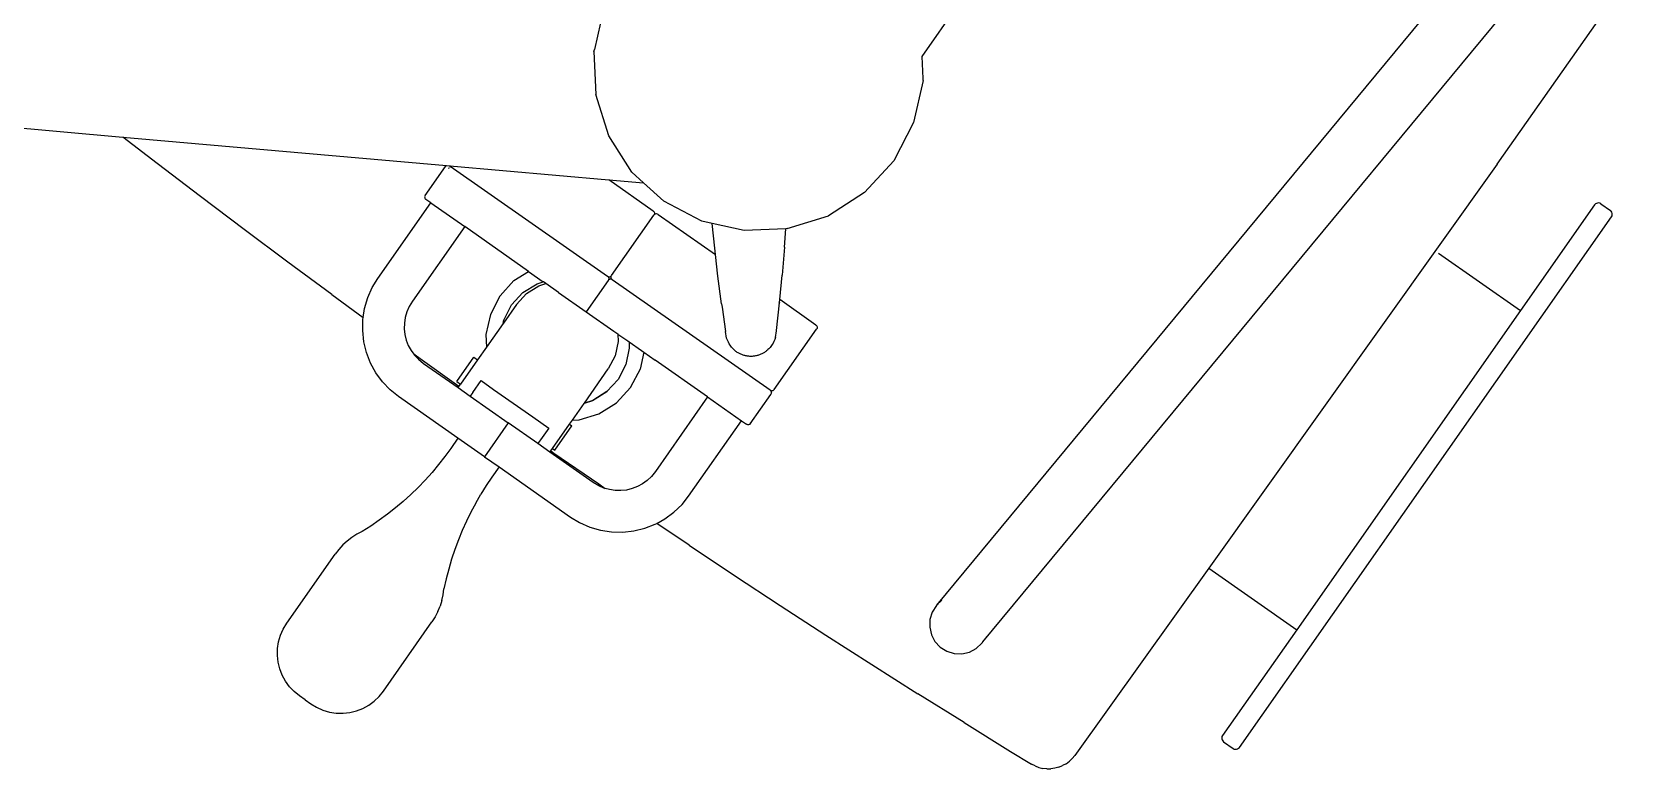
# Model space of a CAD drawing. Header units: metres. Extents: x 141303 to 146299, y 125960 to 127091.
# Drawn here: x 144686.899 to 144687.548, y 126056.375 to 126056.672 of the extents above; entities that cross this region are included whole.
import ezdxf

# ---------------------------------------------------------------- set-up
doc = ezdxf.new("R2010")
doc.units = ezdxf.units.M
doc.header["$MEASUREMENT"] = 0
doc.layers.add('Edges', color=7, linetype='Continuous')
doc.layers.add('FURNITURE', color=6, linetype='Continuous')
doc.layers.get('0').off()

# ---------------------------------------------------------------- blocks, each defined once
blk = doc.blocks.new('Mobile C-Arm X-Ray Machine pl')
for p, q in [((2.74338, 2.82406), (2.73038, 2.82406)), ((2.74538, 2.82406), (2.77038, 2.82406)), ((2.73125, 2.75679), (2.74338, 2.75677)), ((2.74538, 2.75677), (2.77038, 2.75677))]:
    blk.add_line(p, q)
at = {"layer": 'Edges'}
for p, q in [((2.64487, 3.06262), (2.68879, 2.98653)), ((2.68811, 2.97187), (2.68879, 2.98653)), ((2.68879, 2.98653), (2.7438, 2.89125)), ((2.68735, 2.9534), (2.68811, 2.97187)), ((2.68669, 2.93493), (2.68735, 2.9534)), ((2.68613, 2.91646), (2.68669, 2.93493)), ((2.68567, 2.89798), (2.68613, 2.91646)), ((2.68567, 2.89798), (2.68542, 2.88476)), ((2.73067, 2.89106), (2.73051, 2.89085)), ((2.73088, 2.89122), (2.73067, 2.89106)), ((2.73112, 2.89132), (2.73088, 2.89122)), ((2.73138, 2.89135), (2.73112, 2.89132)), ((2.73138, 2.89135), (2.74338, 2.89135)), ((2.74338, 2.89135), (2.74364, 2.89132)), ((2.74364, 2.89132), (2.7438, 2.89125)), ((2.7438, 2.89125), (2.74438, 2.89026)), ((2.68542, 2.88476), (2.68827, 2.88617)), ((2.68827, 2.88617), (2.69186, 2.88738)), ((2.69186, 2.88738), (2.69557, 2.88812)), ((2.69557, 2.88812), (2.69913, 2.88835)), ((2.69913, 2.88835), (2.73038, 2.88835)), ((2.73041, 2.89061), (2.73038, 2.89035)), ((2.73038, 2.88835), (2.73038, 2.89035)), ((2.73038, 2.88835), (2.73038, 2.87431)), ((2.73051, 2.89085), (2.73041, 2.89061)), ((2.74364, 2.89006), (2.74338, 2.89006)), ((2.74438, 2.89006), (2.74388, 2.89006)), ((2.74438, 2.89026), (2.74438, 2.89006)), ((2.74438, 2.89026), (2.77138, 2.84349)), ((2.74441, 2.89006), (2.74438, 2.89006)), ((2.74438, 2.89006), (2.74438, 2.82506)), ((2.67888, 2.87989), (2.68173, 2.88239)), ((2.68173, 2.88239), (2.68487, 2.88449)), ((2.68487, 2.88449), (2.68542, 2.88476)), ((2.68542, 2.88476), (2.68542, 2.88467)), ((2.67427, 2.87389), (2.67638, 2.87704)), ((2.67638, 2.87704), (2.67888, 2.87989)), ((2.81758, 2.87809), (2.80475, 2.87279)), ((2.67138, 2.86691), (2.6726, 2.87049)), ((2.6726, 2.87049), (2.67427, 2.87389)), ((2.68883, 2.86994), (2.68754, 2.86847)), ((2.69029, 2.87122), (2.68883, 2.86994)), ((2.69191, 2.8723), (2.69029, 2.87122)), ((2.69366, 2.87316), (2.69191, 2.8723)), ((2.6955, 2.87379), (2.69366, 2.87316)), ((2.69741, 2.87417), (2.6955, 2.87379)), ((2.69959, 2.87431), (2.69741, 2.87417)), ((2.73038, 2.87431), (2.69959, 2.87431)), ((2.73038, 2.84789), (2.73038, 2.87431)), ((2.80414, 2.87254), (2.79251, 2.86361)), ((2.80414, 2.87254), (2.80475, 2.87279)), ((2.80472, 2.87285), (2.80475, 2.87279)), ((2.67064, 2.86319), (2.67138, 2.86691)), ((2.6856, 2.86511), (2.6851, 2.86363)), ((2.68646, 2.86685), (2.6856, 2.86511)), ((2.68754, 2.86847), (2.68646, 2.86685)), ((2.67041, 2.85964), (2.67064, 2.86319)), ((2.67041, 2.83504), (2.67041, 2.85964)), ((2.6846, 2.86135), (2.68445, 2.85918)), ((2.68445, 2.85918), (2.68445, 2.84483)), ((2.68498, 2.86326), (2.6846, 2.86135)), ((2.68493, 2.84483), (2.68507, 2.86102)), ((2.6851, 2.86363), (2.68498, 2.86326)), ((2.68507, 2.86102), (2.6851, 2.86363)), ((2.78362, 2.85203), (2.79251, 2.86361)), ((2.7046, 2.84744), (2.70123, 2.84483)), ((2.71104, 2.85014), (2.7046, 2.84744)), ((2.71795, 2.85106), (2.71104, 2.85014)), ((2.71802, 2.85105), (2.71795, 2.85106)), ((2.71802, 2.85105), (2.7181, 2.85106)), ((2.7181, 2.85106), (2.725, 2.85014)), ((2.725, 2.85014), (2.73038, 2.84789)), ((2.73038, 2.84789), (2.73038, 2.84179)), ((2.77803, 2.83854), (2.78362, 2.85203)), ((2.5733, 2.84136), (2.57504, 2.84289)), ((2.57504, 2.84289), (2.57696, 2.84417)), ((2.57696, 2.84417), (2.57904, 2.84519)), ((2.57904, 2.84519), (2.58123, 2.84594)), ((2.58123, 2.84594), (2.58349, 2.84639)), ((2.58349, 2.84639), (2.5858, 2.84654)), ((2.5858, 2.84654), (2.61442, 2.84654)), ((2.61642, 2.84645), (2.61442, 2.84654)), ((2.61841, 2.84619), (2.61642, 2.84645)), ((2.62036, 2.84575), (2.61841, 2.84619)), ((2.62227, 2.84515), (2.62036, 2.84575)), ((2.62413, 2.84438), (2.62227, 2.84515)), ((2.6259, 2.84346), (2.62413, 2.84438)), ((2.62909, 2.84213), (2.6259, 2.84346)), ((2.63233, 2.84091), (2.62909, 2.84213)), ((2.68445, 2.84483), (2.68445, 2.83983)), ((2.68445, 2.84483), (2.68493, 2.84483)), ((2.68493, 2.84483), (2.68594, 2.84483)), ((2.68594, 2.84639), (2.68594, 2.84483)), ((2.68594, 2.84639), (2.69594, 2.84639)), ((2.69594, 2.84483), (2.68594, 2.84483)), ((2.69594, 2.84639), (2.69594, 2.84483)), ((2.70123, 2.84483), (2.69594, 2.84483)), ((2.71101, 2.84483), (2.70123, 2.84483)), ((2.71101, 2.84483), (2.71217, 2.84531)), ((2.71116, 2.84483), (2.71101, 2.84483)), ((2.71116, 2.84483), (2.71232, 2.84531)), ((2.71887, 2.84483), (2.71116, 2.84483)), ((2.71217, 2.84531), (2.71232, 2.84531)), ((2.71232, 2.84531), (2.71779, 2.84606)), ((2.71779, 2.84606), (2.72342, 2.84531)), ((2.71887, 2.84483), (2.72379, 2.84418)), ((2.72342, 2.84531), (2.72867, 2.84311)), ((2.72379, 2.84418), (2.72837, 2.84228)), ((2.72837, 2.84228), (2.73038, 2.84074)), ((2.72867, 2.84311), (2.73038, 2.84179)), ((2.77138, 2.84349), (2.77732, 2.83319)), ((2.77138, 2.82506), (2.77138, 2.84349)), ((2.56947, 2.83563), (2.57049, 2.8377)), ((2.57049, 2.8377), (2.57178, 2.83962)), ((2.57178, 2.83962), (2.5733, 2.84136)), ((2.6356, 2.8398), (2.63233, 2.84091)), ((2.63891, 2.83881), (2.6356, 2.8398)), ((2.64225, 2.83793), (2.63891, 2.83881)), ((2.64562, 2.83716), (2.64225, 2.83793)), ((2.64902, 2.83652), (2.64562, 2.83716)), ((2.65243, 2.83599), (2.64902, 2.83652)), ((2.68445, 2.83983), (2.68445, 2.82406)), ((2.68491, 2.83983), (2.68445, 2.83983)), ((2.68594, 2.83983), (2.68491, 2.83983)), ((2.68594, 2.83983), (2.69087, 2.83983)), ((2.69087, 2.83983), (2.69087, 2.83468)), ((2.73041, 2.84176), (2.73038, 2.84179)), ((2.73038, 2.84127), (2.73041, 2.84176)), ((2.73038, 2.84074), (2.73038, 2.84127)), ((2.73041, 2.84072), (2.73038, 2.84074)), ((2.73038, 2.83554), (2.73041, 2.84072)), ((2.77732, 2.83319), (2.77803, 2.83854)), ((2.56813, 2.82886), (2.56828, 2.83117)), ((2.56828, 2.83117), (2.56873, 2.83344)), ((2.56873, 2.83344), (2.56947, 2.83563)), ((2.65586, 2.83557), (2.65243, 2.83599)), ((2.6593, 2.83528), (2.65586, 2.83557)), ((2.66276, 2.8351), (2.6593, 2.83528)), ((2.66621, 2.83504), (2.66276, 2.8351)), ((2.67041, 2.83504), (2.66621, 2.83504)), ((2.67041, 2.82406), (2.67041, 2.83504)), ((2.69087, 2.83468), (2.69087, 2.8184)), ((2.73038, 2.83554), (2.73038, 2.81258)), ((2.77612, 2.82406), (2.77732, 2.83319)), ((2.56813, 2.82654), (2.56813, 2.82886)), ((2.56813, 2.82654), (2.56813, 2.82421)), ((2.56813, 2.82421), (2.56828, 2.82191)), ((2.56828, 2.82191), (2.56873, 2.81964)), ((2.67041, 2.82406), (2.67041, 2.81804)), ((2.68445, 2.82406), (2.67041, 2.82406)), ((2.68445, 2.81183), (2.68445, 2.82406)), ((2.74364, 2.8241), (2.74338, 2.82406)), ((2.74364, 2.82403), (2.74338, 2.82406)), ((2.74388, 2.8242), (2.74364, 2.8241)), ((2.74388, 2.82393), (2.74364, 2.82403)), ((2.74408, 2.82435), (2.74388, 2.8242)), ((2.74408, 2.82377), (2.74388, 2.82393)), ((2.74424, 2.82456), (2.74408, 2.82435)), ((2.74424, 2.82356), (2.74408, 2.82377)), ((2.74434, 2.8248), (2.74424, 2.82456)), ((2.74434, 2.82332), (2.74424, 2.82356)), ((2.74438, 2.82506), (2.74434, 2.8248)), ((2.74438, 2.82306), (2.74434, 2.82332)), ((2.74438, 2.82506), (2.74441, 2.8248)), ((2.74438, 2.82306), (2.74441, 2.82332)), ((2.74438, 2.75777), (2.74438, 2.82306)), ((2.74441, 2.8248), (2.74451, 2.82456)), ((2.74441, 2.82332), (2.74451, 2.82356)), ((2.74451, 2.82456), (2.74467, 2.82435)), ((2.74451, 2.82356), (2.74467, 2.82377)), ((2.74467, 2.82435), (2.74488, 2.8242)), ((2.74467, 2.82377), (2.74488, 2.82393)), ((2.74488, 2.8242), (2.74512, 2.8241)), ((2.74488, 2.82393), (2.74512, 2.82403)), ((2.74512, 2.8241), (2.74538, 2.82406)), ((2.74512, 2.82403), (2.74538, 2.82406)), ((2.77064, 2.8241), (2.77038, 2.82406)), ((2.77064, 2.82403), (2.77038, 2.82406)), ((2.77088, 2.8242), (2.77064, 2.8241)), ((2.77088, 2.82393), (2.77064, 2.82403)), ((2.77108, 2.82435), (2.77088, 2.8242)), ((2.77108, 2.82377), (2.77088, 2.82393)), ((2.77124, 2.82456), (2.77108, 2.82435)), ((2.77124, 2.82356), (2.77108, 2.82377)), ((2.77134, 2.8248), (2.77124, 2.82456)), ((2.77134, 2.82332), (2.77124, 2.82356)), ((2.77138, 2.82506), (2.77134, 2.8248)), ((2.77138, 2.82306), (2.77134, 2.82332)), ((2.77138, 2.82306), (2.77138, 2.79933)), ((2.77803, 2.80958), (2.77612, 2.82406)), ((2.56873, 2.81964), (2.56947, 2.81745)), ((2.56947, 2.81745), (2.57049, 2.81538)), ((2.57049, 2.81538), (2.57178, 2.81345)), ((2.64225, 2.81515), (2.63891, 2.81427)), ((2.64562, 2.81591), (2.64225, 2.81515)), ((2.64902, 2.81656), (2.64562, 2.81591)), ((2.65243, 2.81709), (2.64902, 2.81656)), ((2.65586, 2.8175), (2.65243, 2.81709)), ((2.65586, 2.8175), (2.6593, 2.8178)), ((2.66276, 2.81798), (2.6593, 2.8178)), ((2.66621, 2.81804), (2.66276, 2.81798)), ((2.67041, 2.81804), (2.66621, 2.81804)), ((2.67041, 2.81804), (2.67041, 2.78848)), ((2.69087, 2.8184), (2.69087, 2.81183)), ((2.57178, 2.81345), (2.5733, 2.81171)), ((2.5733, 2.81171), (2.57504, 2.81019)), ((2.57504, 2.81019), (2.57696, 2.80891)), ((2.62413, 2.80869), (2.6259, 2.80962)), ((2.62909, 2.81095), (2.6259, 2.80962)), ((2.63233, 2.81217), (2.62909, 2.81095)), ((2.6356, 2.81327), (2.63233, 2.81217)), ((2.63891, 2.81427), (2.6356, 2.81327)), ((2.6849, 2.81183), (2.68445, 2.81183)), ((2.68445, 2.80683), (2.68445, 2.81183)), ((2.68594, 2.81183), (2.6849, 2.81183)), ((2.69087, 2.81183), (2.68594, 2.81183)), ((2.72837, 2.80937), (2.72379, 2.80748)), ((2.73038, 2.81091), (2.72837, 2.80937)), ((2.73038, 2.81258), (2.73041, 2.81094)), ((2.73041, 2.81094), (2.73038, 2.81091)), ((2.73038, 2.81091), (2.73038, 2.80686)), ((2.77938, 2.80632), (2.77803, 2.80958)), ((2.57696, 2.80891), (2.57904, 2.80788)), ((2.57904, 2.80788), (2.58123, 2.80714)), ((2.58123, 2.80714), (2.58349, 2.80669)), ((2.58349, 2.80669), (2.5858, 2.80654)), ((2.5858, 2.80654), (2.61442, 2.80654)), ((2.61642, 2.80663), (2.61442, 2.80654)), ((2.61841, 2.80689), (2.61642, 2.80663)), ((2.61841, 2.80689), (2.62036, 2.80732)), ((2.62227, 2.80793), (2.62036, 2.80732)), ((2.62227, 2.80793), (2.62413, 2.80869)), ((2.68445, 2.78894), (2.68445, 2.80683)), ((2.68445, 2.80683), (2.68491, 2.80683)), ((2.68491, 2.80683), (2.68491, 2.80558)), ((2.68491, 2.80683), (2.68594, 2.80683)), ((2.68491, 2.80558), (2.68507, 2.7871)), ((2.68594, 2.80683), (2.68594, 2.80583)), ((2.68594, 2.80683), (2.69594, 2.80683)), ((2.68594, 2.80583), (2.69594, 2.80583)), ((2.69594, 2.80683), (2.69594, 2.80583)), ((2.69594, 2.80683), (2.69766, 2.80683)), ((2.69766, 2.80683), (2.69907, 2.80497)), ((2.69766, 2.80683), (2.70458, 2.80683)), ((2.69907, 2.80497), (2.7046, 2.80068)), ((2.70692, 2.80501), (2.70458, 2.80683)), ((2.70458, 2.80683), (2.70473, 2.80683)), ((2.70707, 2.80501), (2.70473, 2.80683)), ((2.70473, 2.80683), (2.71887, 2.80683)), ((2.71217, 2.80281), (2.70692, 2.80501)), ((2.71232, 2.80281), (2.70707, 2.80501)), ((2.72379, 2.80748), (2.71887, 2.80683)), ((2.72867, 2.80501), (2.72342, 2.80281)), ((2.73038, 2.80634), (2.72867, 2.80501)), ((2.73038, 2.80686), (2.73041, 2.80636)), ((2.73041, 2.80636), (2.73038, 2.80634)), ((2.73038, 2.80634), (2.73038, 2.80116)), ((2.77298, 2.80076), (2.77938, 2.80632)), ((2.78362, 2.79609), (2.77938, 2.80632)), ((2.7046, 2.80068), (2.71104, 2.79798)), ((2.71232, 2.80281), (2.71217, 2.80281)), ((2.71779, 2.80206), (2.71232, 2.80281)), ((2.72342, 2.80281), (2.71779, 2.80206)), ((2.73038, 2.80023), (2.725, 2.79798)), ((2.73038, 2.80116), (2.73041, 2.80025)), ((2.73041, 2.80025), (2.73038, 2.79548)), ((2.76589, 2.79444), (2.77138, 2.79933)), ((2.77138, 2.79933), (2.77298, 2.80076)), ((2.71104, 2.79798), (2.71795, 2.79706)), ((2.71802, 2.79707), (2.71795, 2.79706)), ((2.7181, 2.79706), (2.71802, 2.79707)), ((2.725, 2.79798), (2.7181, 2.79706)), ((2.73038, 2.77381), (2.73038, 2.79548)), ((2.7589, 2.78805), (2.76589, 2.79444)), ((2.79221, 2.78489), (2.78362, 2.79609)), ((2.67041, 2.78848), (2.67064, 2.78493)), ((2.6846, 2.78677), (2.68445, 2.78894)), ((2.7589, 2.78805), (2.75809, 2.78729)), ((2.75889, 2.78796), (2.75892, 2.78801)), ((2.67064, 2.78493), (2.67138, 2.78122)), ((2.68498, 2.78486), (2.6846, 2.78677)), ((2.6851, 2.78449), (2.68498, 2.78486)), ((2.68507, 2.7871), (2.6851, 2.78449)), ((2.6856, 2.78302), (2.6851, 2.78449)), ((2.68646, 2.78127), (2.6856, 2.78302)), ((2.75809, 2.78729), (2.75205, 2.78162)), ((2.78685, 2.78167), (2.79221, 2.78489)), ((2.79251, 2.78451), (2.79221, 2.78489)), ((2.79251, 2.78451), (2.80414, 2.77558)), ((2.67138, 2.78122), (2.6726, 2.77763)), ((2.6726, 2.77763), (2.67427, 2.77423)), ((2.68754, 2.77965), (2.68646, 2.78127)), ((2.68883, 2.77819), (2.68754, 2.77965)), ((2.69029, 2.7769), (2.68883, 2.77819)), ((2.69191, 2.77582), (2.69029, 2.7769)), ((2.75034, 2.78002), (2.75197, 2.78157)), ((2.75205, 2.78162), (2.75197, 2.78157)), ((2.77138, 2.77275), (2.77865, 2.77688)), ((2.78685, 2.78167), (2.77865, 2.77688)), ((2.86065, 2.77597), (2.86656, 2.78051)), ((2.86656, 2.78051), (2.88799, 2.78051)), ((2.67427, 2.77423), (2.67638, 2.77108)), ((2.67638, 2.77108), (2.67888, 2.76824)), ((2.69366, 2.77496), (2.69191, 2.77582)), ((2.6955, 2.77433), (2.69366, 2.77496)), ((2.69741, 2.77395), (2.6955, 2.77433)), ((2.69959, 2.77381), (2.69741, 2.77395)), ((2.73038, 2.77381), (2.69959, 2.77381)), ((2.73038, 2.77381), (2.73038, 2.75977)), ((2.76218, 2.76768), (2.77041, 2.7722)), ((2.77032, 2.77223), (2.77038, 2.77224)), ((2.77055, 2.77228), (2.77041, 2.7722)), ((2.77055, 2.77228), (2.77138, 2.77275)), ((2.77138, 2.75777), (2.77138, 2.77275)), ((2.81758, 2.77003), (2.80414, 2.77558)), ((2.86002, 2.77562), (2.84653, 2.77003)), ((2.86002, 2.77562), (2.86074, 2.77604)), ((2.67888, 2.76824), (2.68173, 2.76574)), ((2.68173, 2.76574), (2.68487, 2.76363)), ((2.76013, 2.76654), (2.76211, 2.76762)), ((2.76207, 2.76767), (2.76211, 2.76762)), ((2.76211, 2.76762), (2.76218, 2.76768)), ((2.83206, 2.76813), (2.81758, 2.77003)), ((2.84653, 2.77003), (2.83206, 2.76813)), ((2.68487, 2.76363), (2.68542, 2.76336)), ((2.68542, 2.76336), (2.68542, 2.76345)), ((2.68567, 2.75014), (2.68542, 2.76336)), ((2.68542, 2.76336), (2.68827, 2.76196)), ((2.68827, 2.76196), (2.69186, 2.76074)), ((2.69186, 2.76074), (2.69557, 2.76)), ((2.69557, 2.76), (2.69913, 2.75977)), ((2.69913, 2.75977), (2.73038, 2.75977)), ((2.73038, 2.75977), (2.73038, 2.75777)), ((2.73041, 2.75751), (2.73038, 2.75777)), ((2.73051, 2.75727), (2.73041, 2.75751)), ((2.73067, 2.75706), (2.73051, 2.75727)), ((2.73088, 2.7569), (2.73067, 2.75706)), ((2.73112, 2.7568), (2.73088, 2.7569)), ((2.73138, 2.75677), (2.73112, 2.7568)), ((2.74338, 2.75677), (2.74364, 2.7568)), ((2.74364, 2.7568), (2.74388, 2.7569)), ((2.74388, 2.7569), (2.74408, 2.75706)), ((2.74424, 2.75727), (2.74408, 2.75706)), ((2.74424, 2.75727), (2.74434, 2.75751)), ((2.74438, 2.75777), (2.74434, 2.75751)), ((2.74441, 2.75751), (2.74438, 2.75777)), ((2.74441, 2.75751), (2.74451, 2.75727)), ((2.74467, 2.75706), (2.74451, 2.75727)), ((2.74488, 2.7569), (2.74467, 2.75706)), ((2.74488, 2.7569), (2.74512, 2.7568)), ((2.74538, 2.75677), (2.74512, 2.7568)), ((2.77064, 2.7568), (2.77038, 2.75677)), ((2.77088, 2.7569), (2.77064, 2.7568)), ((2.77108, 2.75706), (2.77088, 2.7569)), ((2.77124, 2.75727), (2.77108, 2.75706)), ((2.77134, 2.75751), (2.77124, 2.75727)), ((2.77138, 2.75777), (2.77134, 2.75751)), ((2.68567, 2.75014), (2.68613, 2.73166)), ((2.68613, 2.73166), (2.68669, 2.71319)), ((2.68669, 2.71319), (2.68735, 2.69472)), ((2.68735, 2.69472), (2.68811, 2.67626)), ((2.68811, 2.67626), (2.68897, 2.65779)), ((2.7097, 2.66748), (2.70795, 2.66554)), ((2.7119, 2.6689), (2.7097, 2.66748)), ((2.71438, 2.6697), (2.7119, 2.6689)), ((2.71699, 2.66983), (2.71438, 2.6697)), ((2.71723, 2.66981), (2.71699, 2.66983)), ((2.71774, 2.66967), (2.71723, 2.66981)), ((2.71723, 2.66981), (2.99239, 2.64767)), ((2.71954, 2.66929), (2.71847, 2.66951)), ((2.70676, 2.66322), (2.70622, 2.66067)), ((2.70795, 2.66554), (2.70676, 2.66322)), ((2.68993, 2.63934), (2.68897, 2.65779)), ((2.70622, 2.66067), (2.70635, 2.65806)), ((2.70635, 2.65806), (2.70715, 2.65558)), ((2.70715, 2.65558), (2.70857, 2.65338)), ((2.70857, 2.65338), (2.71051, 2.65163)), ((2.71051, 2.65163), (2.71283, 2.65044)), ((2.71283, 2.65044), (2.71538, 2.6499)), ((2.71544, 2.64989), (2.71538, 2.6499)), ((2.7155, 2.6499), (2.71544, 2.64989)), ((2.71562, 2.64988), (2.7155, 2.6499)), ((2.71566, 2.64991), (2.71562, 2.64988)), ((2.71566, 2.64991), (2.71587, 2.64992)), ((2.71593, 2.64985), (2.71566, 2.64991)), ((2.71593, 2.64985), (2.99079, 2.62774)), ((2.71615, 2.64994), (2.71649, 2.64995)), ((2.71791, 2.65003), (2.71799, 2.65003)), ((2.68993, 2.63934), (2.691, 2.62089)), ((2.691, 2.62089), (2.69152, 2.61263)), ((2.69169, 2.61127), (2.69152, 2.61263)), ((2.69169, 2.61127), (2.69203, 2.60994)), ((2.69203, 2.60994), (2.69253, 2.60866)), ((2.69319, 2.60746), (2.69253, 2.60866)), ((2.69319, 2.60746), (2.69399, 2.60634)), ((2.69492, 2.60534), (2.69399, 2.60634)), ((2.69598, 2.60445), (2.69492, 2.60534)), ((2.69598, 2.60445), (2.69713, 2.60371)), ((2.69836, 2.60311), (2.69713, 2.60371)), ((2.69836, 2.60311), (2.69966, 2.60267)), ((2.70101, 2.6024), (2.69966, 2.60267)), ((2.70238, 2.60229), (2.70101, 2.6024)), ((2.78034, 2.60159), (2.70238, 2.60229)), ((2.78034, 2.60159), (2.78034, 2.5652)), ((2.94843, 2.60006), (2.78034, 2.60159)), ((2.91234, 2.59906), (2.91234, 2.5652)), ((2.94843, 2.60006), (3.08573, 2.60003)), ((2.73511, 2.56409), (2.73506, 2.5637)), ((2.73526, 2.56445), (2.73511, 2.56409)), ((2.7355, 2.56476), (2.73526, 2.56445)), ((2.73581, 2.565), (2.7355, 2.56476)), ((2.73617, 2.56515), (2.73581, 2.565)), ((2.73656, 2.5652), (2.73617, 2.56515)), ((2.78034, 2.5652), (2.73656, 2.5652)), ((2.91234, 2.5652), (2.78034, 2.5652)), ((2.95611, 2.5652), (2.91234, 2.5652)), ((2.9565, 2.56515), (2.95611, 2.5652)), ((2.95686, 2.565), (2.9565, 2.56515)), ((2.95717, 2.56476), (2.95686, 2.565)), ((2.95741, 2.56445), (2.95717, 2.56476)), ((2.95756, 2.56409), (2.95741, 2.56445)), ((2.95761, 2.5637), (2.95756, 2.56409)), ((2.73506, 2.5637), (2.73506, 2.5597)), ((2.73506, 2.5597), (2.73511, 2.55931)), ((2.73511, 2.55931), (2.73526, 2.55895)), ((2.73526, 2.55895), (2.7355, 2.55864)), ((2.7355, 2.55864), (2.73581, 2.5584)), ((2.73581, 2.5584), (2.73617, 2.55825)), ((2.9565, 2.55825), (2.95686, 2.5584)), ((2.95686, 2.5584), (2.95717, 2.55864)), ((2.95717, 2.55864), (2.95741, 2.55895)), ((2.95741, 2.55895), (2.95756, 2.55931)), ((2.95756, 2.55931), (2.95761, 2.5597)), ((2.95761, 2.5637), (2.95761, 2.5597)), ((2.73617, 2.55825), (2.73656, 2.5582)), ((2.73656, 2.5582), (2.95611, 2.5582)), ((2.95611, 2.5582), (2.9565, 2.55825))]:
    blk.add_line(p, q, dxfattribs=at)
blk.add_lwpolyline([(2.76013, 2.76654), (2.75936, 2.76637), (2.75868, 2.76625), (2.75807, 2.76616), (2.75754, 2.76611), (2.75707, 2.7661), (2.75664, 2.7661), (2.75625, 2.76613), (2.7559, 2.76617), (2.75556, 2.76622), (2.75524, 2.76628), (2.75494, 2.76634), (2.75464, 2.76642), (2.75437, 2.7665), (2.75409, 2.7666), (2.75383, 2.7667), (2.75358, 2.76681), (2.75332, 2.76692), (2.75307, 2.76705), (2.75283, 2.76718), (2.75259, 2.76733), (2.75235, 2.76748), (2.75212, 2.76763), (2.7519, 2.7678), (2.75168, 2.76797), (2.75146, 2.76815), (2.75126, 2.76833), (2.75105, 2.76853), (2.75086, 2.76873), (2.75067, 2.76893), (2.75049, 2.76914), (2.75031, 2.76936), (2.75014, 2.76958), (2.74998, 2.76981), (2.74983, 2.77005), (2.74969, 2.77028), (2.74955, 2.77053), (2.74942, 2.77077), (2.7493, 2.77103), (2.74919, 2.77128), (2.74908, 2.77154), (2.74899, 2.7718), (2.7489, 2.77207), (2.74882, 2.77234), (2.74875, 2.77261), (2.74869, 2.77288), (2.74864, 2.77315), (2.7486, 2.77343), (2.74856, 2.7737), (2.74854, 2.77398), (2.74852, 2.77426), (2.74852, 2.77455), (2.74853, 2.77484), (2.74854, 2.77514), (2.74857, 2.77545), (2.74862, 2.77577), (2.74867, 2.77611), (2.74875, 2.77646), (2.74884, 2.77684), (2.74897, 2.77724), (2.74913, 2.77769), (2.74934, 2.77818), (2.74961, 2.77873), (2.74994, 2.77934), (2.75034, 2.78002)], dxfattribs=at)

msp = doc.modelspace()

# ---------------------------------------------------------------- block references
at = {"layer": 'FURNITURE', "xscale": 1.190213132251739, "yscale": 1.190213132251739, "zscale": 1.190213132251739, "rotation": 54.9676855275574}
msp.add_blockref('Mobile C-Arm X-Ray Machine pl', (144688.00909, 126051.96879), dxfattribs=at)

doc.saveas('drawing.dxf')
